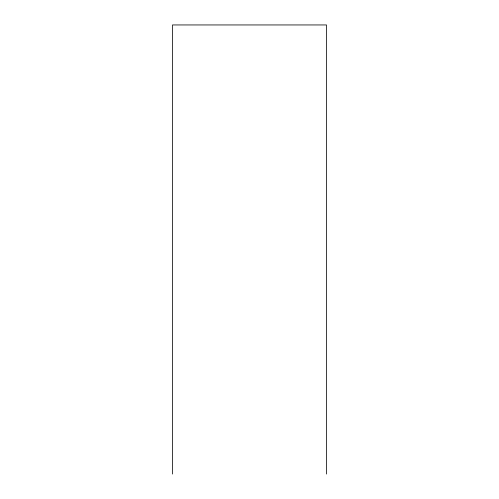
<?xml version="1.0" encoding="UTF-8"?>
<svg xmlns="http://www.w3.org/2000/svg" width="499" height="499" viewBox="0 0 499 499"><rect width="100%" height="100%" fill="white"/><g stroke="black" fill="none" stroke-linecap="round" stroke-linejoin="round"><path stroke-width="0.75" d="M326.508 474.05L326.508 24.95L172.492 24.95L172.492 474.05"/></g></svg>
